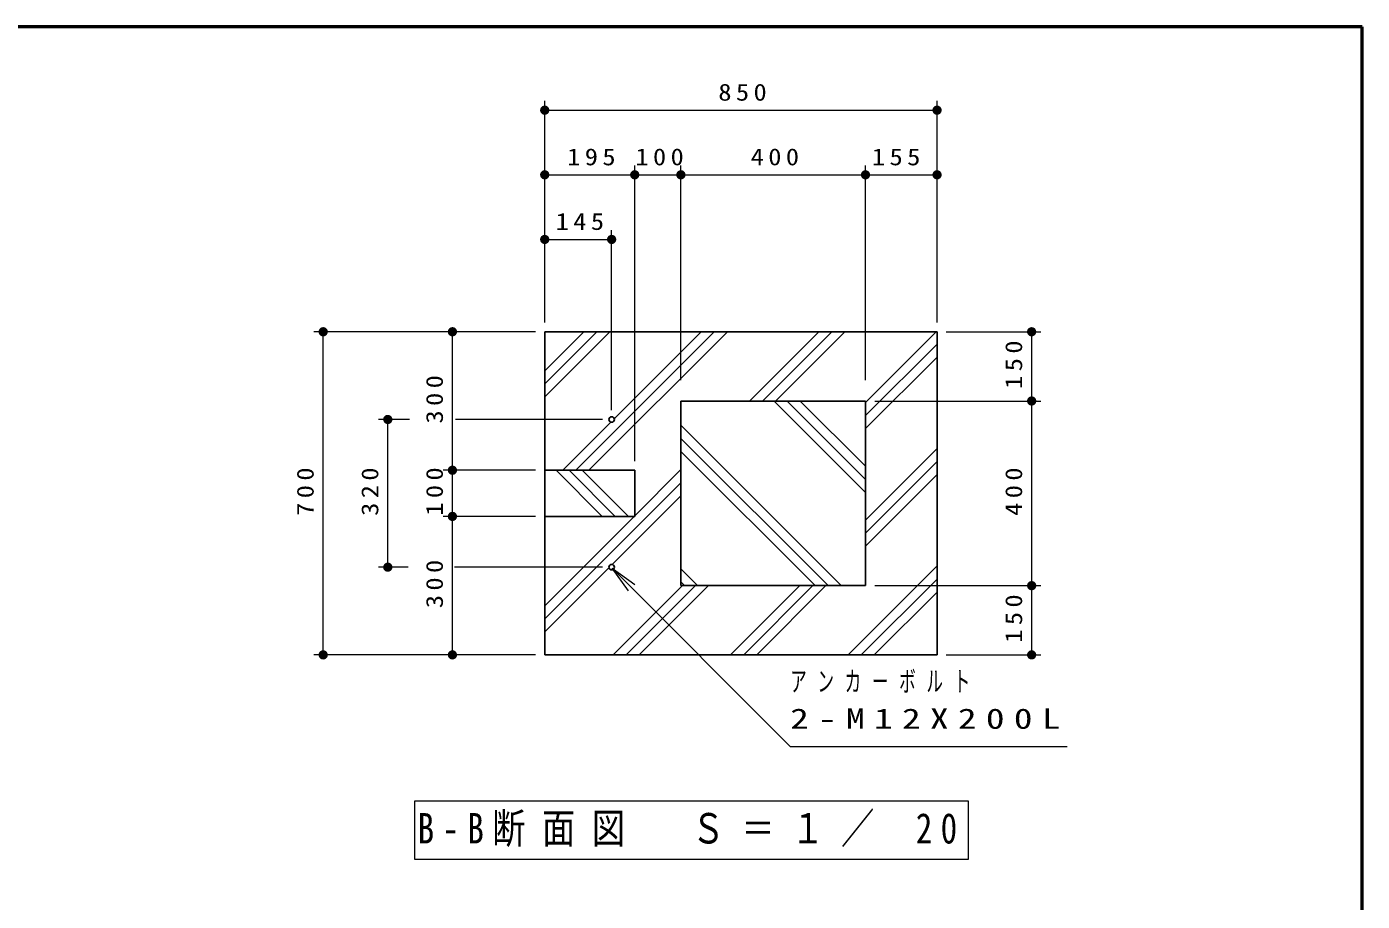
# Model space of a CAD drawing. Units: millimetres on the paper, scale 1:20. Extents: x -365 to 12, y -89 to 257.
# Drawn here: x -144.7 to 0, y 162.3 to 257 of the extents above; entities that cross this region are included whole.
import ezdxf

# ---------------------------------------------------------------- set-up
doc = ezdxf.new("R2010")
doc.units = ezdxf.units.MM
doc.layers.add('LY_1', color=7, linetype='Continuous', lineweight=25)
doc.layers.add('LY_2', color=7, linetype='Continuous', lineweight=13)
doc.styles.add('ＭＳ ゴシック', font='')
doc.styles.get('ＭＳ ゴシック').set_extended_font_data('MS Gothic')

# ---------------------------------------------------------------- blocks, each defined once
blk = doc.blocks.new('filled_dot')
at = {"color": 0, "linetype": 'Continuous', "lineweight": -2, "const_width": 1.25}
blk.add_lwpolyline([(-0.625, 0, 1), (0.625, 0, 1)], format="xyb", close=True, dxfattribs=at)

msp = doc.modelspace()

# ---------------------------------------------------------------- linework, layer by layer
at = {"layer": 'LY_1', "lineweight": 13}
for p, q in [((-88.57, 224.959), (-88.57, 248.959)), ((-46.07, 224.959), (-46.07, 248.959)), ((-88.57, 247.959), (-46.07, 247.959)), ((-88.57, 224.959), (-88.57, 241.959)), ((-78.82, 209.959), (-78.82, 241.959)), ((-73.82, 218.709), (-73.82, 241.959)), ((-53.82, 218.709), (-53.82, 241.959)), ((-88.57, 240.959), (-78.82, 240.959)), ((-78.82, 240.959), (-73.82, 240.959)), ((-73.82, 240.959), (-53.82, 240.959)), ((-53.82, 240.959), (-46.07, 240.959)), ((-81.32, 215.459), (-81.32, 234.959)), ((-88.57, 233.959), (-81.32, 233.959)), ((-89.57, 223.959), (-113.57, 223.959)), ((-112.57, 188.959), (-112.57, 223.959)), ((-89.57, 223.959), (-99.57, 223.959)), ((-98.57, 208.959), (-98.57, 223.959)), ((-88.57, 216.9), (-81.511, 223.959)), ((-88.57, 218.314), (-82.925, 223.959)), ((-88.57, 219.728), (-84.339, 223.959)), ((-85.197, 208.959), (-70.197, 223.959)), ((-83.783, 208.959), (-68.783, 223.959)), ((-81.031, 214.539), (-71.611, 223.959)), ((-66.384, 216.459), (-58.884, 223.959)), ((-64.969, 216.459), (-57.469, 223.959)), ((-63.555, 216.459), (-56.055, 223.959)), ((-53.82, 216.294), (-46.156, 223.959)), ((-45.07, 223.959), (-34.82, 223.959)), ((-35.82, 223.959), (-35.82, 216.459)), ((-53.82, 214.88), (-46.07, 222.63)), ((-53.82, 213.466), (-46.07, 221.216)), ((-53.82, 206.555), (-63.724, 216.459)), ((-53.82, 207.97), (-62.31, 216.459)), ((-53.82, 209.384), (-60.896, 216.459)), ((-52.82, 216.459), (-34.82, 216.459)), ((-35.82, 216.459), (-35.82, 196.459)), ((-103.22, 214.459), (-106.57, 214.459)), ((-105.57, 198.459), (-105.57, 214.459)), ((-82.32, 214.459), (-98.22, 214.459)), ((-86.611, 208.959), (-81.401, 214.17)), ((-56.452, 196.459), (-73.82, 213.827)), ((-57.866, 196.459), (-73.82, 212.413)), ((-53.82, 203.567), (-46.07, 211.317)), ((-59.28, 196.459), (-73.82, 210.999)), ((-53.82, 202.152), (-46.07, 209.902)), ((-89.57, 208.959), (-99.57, 208.959)), ((-98.57, 203.959), (-98.57, 208.959)), ((-82.337, 203.959), (-87.337, 208.959)), ((-80.923, 203.959), (-85.923, 208.959)), ((-79.508, 203.959), (-84.508, 208.959)), ((-78.82, 204.022), (-73.82, 209.022)), ((-53.82, 200.738), (-46.07, 208.488)), ((-88.57, 192.858), (-73.82, 207.608)), ((-81.261, 198.753), (-73.82, 206.194)), ((-89.57, 203.959), (-99.57, 203.959)), ((-98.57, 188.959), (-98.57, 203.959)), ((-88.57, 194.272), (-78.884, 203.959)), ((-103.348, 198.459), (-106.57, 198.459)), ((-82.32, 198.459), (-98.348, 198.459)), ((-88.57, 191.444), (-81.614, 198.4)), ((-79.503, 195.882), (-81.269, 198.359)), ((-81.269, 198.359), (-78.796, 196.589)), ((-81.269, 198.359), (-79.149, 196.236)), ((-72.008, 196.459), (-73.82, 198.271)), ((-55.7, 188.959), (-46.07, 198.589)), ((-73.423, 196.459), (-73.82, 196.857)), ((-54.286, 188.959), (-46.07, 197.174)), ((-81.156, 188.959), (-73.656, 196.459)), ((-79.741, 188.959), (-72.241, 196.459)), ((-78.327, 188.959), (-70.827, 196.459)), ((-68.428, 188.959), (-60.928, 196.459)), ((-67.014, 188.959), (-59.514, 196.459)), ((-65.599, 188.959), (-58.099, 196.459)), ((-52.871, 188.959), (-46.07, 195.76)), ((-52.82, 196.459), (-34.82, 196.459)), ((-35.82, 196.459), (-35.82, 188.959)), ((-89.57, 188.959), (-113.57, 188.959)), ((-89.57, 188.959), (-99.57, 188.959)), ((-45.07, 188.959), (-34.82, 188.959)), ((-42.665, 173.13), (-102.665, 173.13)), ((-102.665, 173.13), (-102.665, 166.83)), ((-42.665, 166.83), (-42.665, 173.13)), ((-102.665, 166.83), (-42.665, 166.83))]:
    msp.add_line(p, q, dxfattribs=at)
at = {"layer": 'LY_1', "color": 3}
for p, q in [((-88.57, 223.959), (-46.07, 223.959)), ((-88.57, 188.959), (-88.57, 223.959)), ((-46.07, 223.959), (-46.07, 188.959)), ((-73.82, 196.459), (-73.82, 216.459)), ((-73.82, 216.459), (-53.82, 216.459)), ((-53.82, 216.459), (-53.82, 196.459)), ((-88.57, 208.959), (-78.82, 208.959)), ((-78.82, 203.959), (-78.82, 208.959)), ((-88.57, 203.959), (-78.82, 203.959)), ((-53.82, 196.459), (-73.82, 196.459)), ((-46.07, 188.959), (-88.57, 188.959))]:
    msp.add_line(p, q, dxfattribs=at)
at = {"layer": 'LY_1', "lineweight": 13}
msp.add_lwpolyline([(-81.269, 198.359), (-61.981, 179.035), (-31.981, 179.035)], dxfattribs=at)
at = {"layer": 'LY_1', "color": 3}
for centre in [(-81.32, 214.459), (-81.32, 198.459)]:
    msp.add_circle(centre, 0.3, dxfattribs=at)
at = {"layer": 'LY_2', "lineweight": 50}
for p, q in [((0, 257), (-365, 257)), ((0, 0), (0, 257))]:
    msp.add_line(p, q, dxfattribs=at)

# ---------------------------------------------------------------- block references
at = {"layer": 'LY_1', "lineweight": 13, "xscale": 0.4, "yscale": 0.4}
for p in [(-88.57, 247.959), (-88.57, 240.959), (-88.57, 233.959)]:
    msp.add_blockref('filled_dot', p, dxfattribs=at)
for p, rotation in [((-46.07, 247.959), 180), ((-78.82, 240.959), 180), ((-73.82, 240.959), 180), ((-53.82, 240.959), 180), ((-46.07, 240.959), 180), ((-81.32, 233.959), 180), ((-112.57, 223.959), 270), ((-98.57, 223.959), 270), ((-35.82, 223.959), 270), ((-35.82, 216.459), 90), ((-105.57, 214.459), 270), ((-98.57, 208.959), 270), ((-98.57, 208.959), 90), ((-98.57, 203.959), 270), ((-98.57, 203.959), 90), ((-105.57, 198.459), 90), ((-35.82, 196.459), 90), ((-112.57, 188.959), 90), ((-98.57, 188.959), 90), ((-35.82, 188.959), 90)]:
    msp.add_blockref('filled_dot', p, dxfattribs=dict(at, rotation=rotation))

# ---------------------------------------------------------------- texts
at = {"layer": 'LY_1', "style": 'ＭＳ ゴシック'}
for s, insert, char_height, attachment_point in [('\\T1.33;\\W1.15;850', (-66.905, 248.959), 1.833, 8), ('\\T1.33;\\W1.15;195', (-83.279, 241.959), 1.833, 8), ('\\T1.33;\\W1.15;100', (-75.892, 241.959), 1.833, 8), ('\\T1.33;\\W1.15;400', (-63.404, 241.959), 1.833, 8), ('\\T1.33;\\W1.15;155', (-50.262, 241.959), 1.833, 8), ('\\T1.33;\\W1.15;145', (-84.529, 234.959), 1.833, 8), ('\\T1.64;\\W0.6;アンカーボルト', (-61.981, 186.035), 2.199, 4), ('\\T1.5;\\W1.35;2-M12X200L', (-61.981, 182.035), 2.199, 4), ('\\T1.5;\\W0.8;B-B断面図\u3000Ｓ＝１／\\~20', (-72.665, 169.98), 3.299, 5)]:
    msp.add_mtext(s, dxfattribs=dict(at, insert=insert, char_height=char_height, attachment_point=attachment_point))
at = {"layer": 'LY_1', "char_height": 1.833, "attachment_point": 8, "rotation": 90, "style": 'ＭＳ ゴシック'}
for s, insert in [('\\T1.33;\\W1.15;150', (-36.82, 220.63)), ('\\T1.33;\\W1.15;300', (-99.57, 216.876)), ('\\T1.33;\\W1.15;700', (-113.57, 206.876)), ('\\T1.33;\\W1.15;320', (-106.57, 206.874)), ('\\T1.33;\\W1.15;100', (-99.57, 206.888)), ('\\T1.33;\\W1.15;400', (-36.82, 206.876)), ('\\T1.33;\\W1.15;300', (-99.57, 196.876)), ('\\T1.33;\\W1.15;150', (-36.82, 193.13))]:
    msp.add_mtext(s, dxfattribs=dict(at, insert=insert))

doc.saveas('drawing.dxf')
